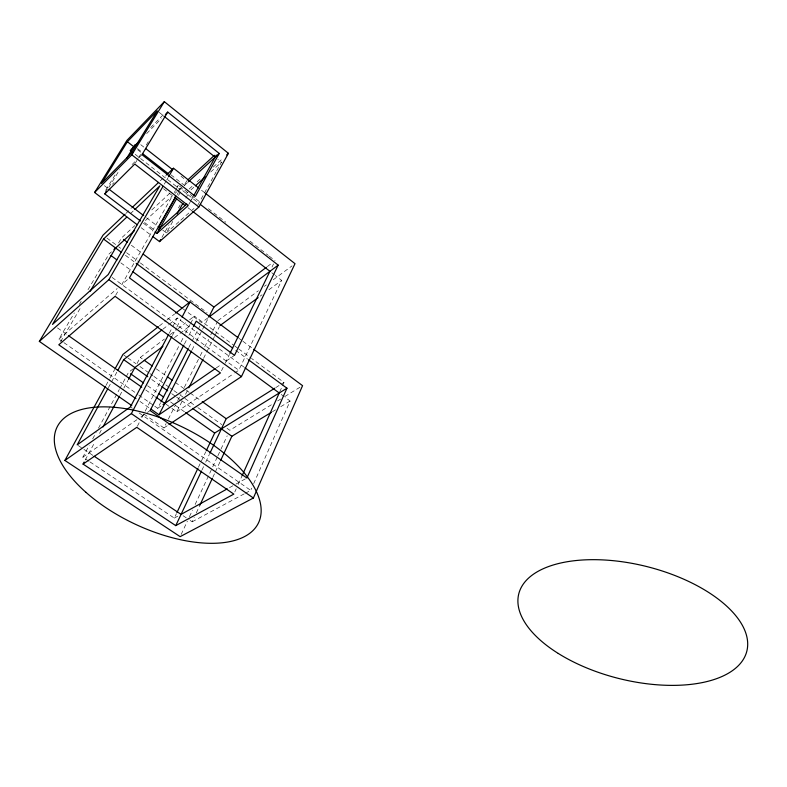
<?xml version="1.0" encoding="UTF-8"?>
<svg xmlns="http://www.w3.org/2000/svg" width="787" height="787" viewBox="0 0 787 787"><rect width="100%" height="100%" fill="white"/><g stroke="black" fill="none" stroke-linecap="round" stroke-linejoin="round"><path stroke-width="0.59" stroke-dasharray="3.94 2.95" d="M245.387 493.233L250.709 490.37L251.692 488.137M253.67 483.671L290.118 401.016L285.169 397.376M234.792 491.973L236.228 488.757M238.156 484.477L242.13 475.633M279.7 391.946L282.08 386.663M282.553 385.6L283.979 382.433L251.496 358.39M190.149 520.453L192.176 521.801L194.232 517.354M196.297 512.917L199.908 505.136M212.795 477.365L214.861 472.918M215.372 471.816L220.016 461.812M181.167 534.432L187.375 521.132M189.441 516.705L192.549 510.055M195.127 504.516L212.205 467.95M212.716 466.839L217.369 456.863M217.891 455.762L220.478 450.213M220.99 449.111L227.197 435.811M202.023 469.947L203.597 466.612M205.692 462.176L209.362 454.394M89.954 461.91L174.311 518.102L176.406 513.685M198.413 467.291L205.751 451.827M234.703 372.969L238.776 370.244L281.667 280.408L275.352 275.509M221.491 370.785L224.649 364.292M225.18 363.21L229.43 354.484M271.997 267.078L273.551 263.901M171.812 408.286L176.8 411.798L182.259 400.888M185.535 394.336L187.719 389.978M203.567 358.331L214.487 336.511M215.038 335.419L219.406 326.694M143.824 413.972L163.922 427.931L166.126 423.554M168.329 419.176L175.481 404.951M177.685 400.573L180.99 394.012M184.296 387.44L199.711 356.806M200.262 355.714L202.466 351.336M204.669 346.959L208.525 339.295M210.729 334.928L212.382 331.642M212.933 330.55L217.34 321.794M192.048 349.959L195.943 342.325M196.494 341.233L202.052 330.333M202.603 329.241L208.722 317.25M154.724 406.19L157.715 408.286L160.489 402.865M188.821 347.539L191.605 342.109M192.156 341.027L199.937 325.838M184.424 344.047L186.667 339.679M188.919 335.321L192.854 327.687M137.351 426.259L139.565 421.98M141.778 417.7L144.572 412.309M145.133 411.227L180.538 342.906M181.099 341.814L185.034 334.229M185.594 333.147L190.06 324.529M190.602 323.487L194.419 316.128L233.778 345.267M172.353 335.528L176.347 327.933M176.918 326.851L180.902 319.256M169.274 333.216L172.137 327.795M172.707 326.713L177.282 318.037L243.911 367.037M85.252 459.992L94.883 442.048M99.516 433.411L101.257 430.174M119.791 395.635L123.274 389.152M123.854 388.07L127.907 380.514M137.027 363.525L140.283 357.455L164.453 339M88.941 461.231L82.842 457.168L89.206 445.353M92.679 438.91L96.152 432.466M98.464 428.177L119.29 389.516M119.87 388.444L125.654 377.711M126.235 376.629L128.547 372.34L133.957 368.247M108.37 387.696L117.194 371.513M105.93 385.492L109.442 379.068M110.032 377.996L114.725 369.428M197.793 205.112L216.13 171.871M216.72 170.799L221.462 162.22L217.861 159.338M188.713 204.63L190.769 200.951M193.071 196.819L191.28 200.036L195.343 196.386M161.896 237.418L168.998 224.797M178.462 207.975L180.243 204.817M186.155 194.3L187.345 192.205M162.722 230.109L166.352 232.873L172.865 221.285M185.88 198.098L188.841 192.835M178.511 195.392L182.092 189.077M186.785 180.803L183.883 185.919L187.454 182.633M178.354 191.841L180.174 188.654L198.422 202.898M177.134 194.625L178.324 192.53M115.64 295.332L119.004 289.439M163.46 188.693L172.501 195.707L121.808 284.52L129.442 277.89M174.291 192.569L175.481 190.474M176.081 189.431L177.872 186.293M164.286 184.158L166.126 180.971M166.746 179.918L167.975 177.793M60.589 341.706L80.294 308.16M118.571 242.957L121.532 237.91L134.872 225.564M62.901 341.932L58.907 339.138L74.371 312.882M79.32 304.48L81.169 301.332M87.977 289.783L108.999 254.073L111.479 251.801M135.305 163.125L136.968 160.391M138.709 157.528L140.588 154.419M146.244 145.093L148.753 140.952M105.812 190.041L115.423 174.399M108.763 187.483L119.673 169.717M150.632 127.602L164.375 113.564M146.657 133.593L161.256 118.709M105.251 191.408L107.406 189.254M112.403 184.247L114.115 182.535M132.088 164.562L138.079 158.561M138.856 157.784L141.975 154.665M125.94 213.405L131.222 208.388M160.302 180.784L165.585 175.767M130.357 213.73L133.928 210.345M151.783 209.932L171.35 191.831M176.681 186.893L178.462 185.25M145.408 220.606L172.501 195.707M175.058 193.356L176.76 191.782M177.616 191.005L180.174 188.654M181.62 187.995L180.115 189.372L134.006 153.406M189.116 189.047L192.687 185.801M197.153 181.738L200.724 178.482M213.228 167.11L223.055 158.177M190.926 189.913L194.517 186.657M210.68 171.999L221.462 162.22M166.352 232.873L169.943 229.706M170.848 228.909L179.83 220.98M180.725 220.183L195.993 206.696M58.907 339.138L117.184 288.534M159.348 325.926L166.057 320.673M167.011 319.916L174.675 313.915M162.919 329.182L168.664 324.726M169.618 323.978L177.282 318.037M170.248 334.573L177.016 329.409M177.98 328.671L185.712 322.768M189.578 319.817L194.419 316.128M267.324 266.606L272.184 262.937M174.478 337.603L188.969 326.635M207.827 317.918L201.6 322.591L186.824 311.652M217.891 320.702L258.421 290.728M264.363 286.35L266.34 284.884M273.256 279.769L292.046 265.878M260.113 296.187L262.071 294.751M268.928 289.734L281.667 280.408M82.842 457.168L136.908 419.707M140.893 416.943L146.51 413.057M147.415 412.427L150.13 410.548M157.715 408.286L161.276 405.836M216.169 367.991L221.196 364.519M226.233 361.046L234.516 355.34M176.8 411.798L233.69 373.648M163.922 427.931L168.005 425.226M275.725 387.607L283.979 382.433M271.377 404.784L229.784 430.273L226.794 428.148M277.614 400.957L280.733 399.048M284.894 396.491L300.486 386.938M272.44 411.719L275.558 409.83M280.752 406.682L290.118 401.016M174.311 518.102L178.167 515.967M229.44 487.674L234.821 484.703M235.893 484.113L246.911 478.024M192.176 521.801L244.324 493.803M78.179 445.54L93.181 455.575M183.086 515.721L189.146 519.774M130.406 406.899L132.324 408.237M139.043 412.9L250.709 490.37M63.895 342.63L137.755 394.317M138.748 395.015L153.721 405.492M139.988 401.459L150.012 408.463M57.481 327.904L67.426 334.898M145.752 389.968L154.783 396.323M165.821 404.085L170.809 407.587M147.572 385.748L157.587 392.811M170.602 401.98L174.606 404.803M175.609 405.512L184.62 411.867M123.923 355.144L126.923 357.268M127.927 357.977L135.915 363.653M139.909 366.486L148.891 372.861M149.894 373.569L152.894 375.694M153.888 376.412L164.876 384.204M165.87 384.912L168.871 387.037M169.864 387.745L172.865 389.87M173.858 390.578L178.856 394.13M179.849 394.838L183.853 397.671M184.847 398.379L196.829 406.879M197.832 407.597L221.796 424.606M151.773 379.541L160.725 385.886M171.664 393.628L175.649 396.451M176.642 397.15L180.617 399.973M181.62 400.672L191.566 407.725M140.283 357.455L142.28 358.882M156.269 368.847L166.264 375.97M175.255 382.374L189.234 392.349M190.238 393.057L201.226 400.898M112.098 277.408L238.776 370.244M281.205 394.464L284.176 396.648M120.824 262.819L131.665 270.836M182.889 308.74L185.84 310.924M235.677 350.304L247.511 359.049M234.762 345.995L237.723 348.188M238.707 348.916L250.512 357.652M106.953 238.077L117.755 246.124M118.739 246.852L120.696 248.318M126.589 252.706L139.348 262.209M140.332 262.937L207.089 312.655M238.943 338.321L241.884 340.505M242.858 341.233L252.647 348.523M125.408 255.293L135.207 262.583M131.36 245.259L141.188 252.617M141.119 227.689L151.783 235.756M144.533 222.505L154.291 229.922M143.411 223.203L154.026 231.26M104.346 185.653L108.124 188.526M146.549 217.792L157.115 225.839M187.936 207.679L191.792 210.67M271.741 272.705L274.447 274.811M137.636 149.737L141.483 152.757M179.436 186.007L199.721 201.856M208.417 208.653L225.81 222.239M249.971 241.107L268.328 255.441M269.292 256.198L275.096 260.733M140.725 144.66L144.572 147.671M181.02 176.288L183.902 178.551M137.469 148.615L141.286 151.616M170.946 174.822L187.208 187.552M201.482 190.208L204.374 192.481M159.161 112.334L162.899 115.325"/><path stroke-width="1.18" d="M105.34 386.565L64.888 460.454L180.134 536.645L253.375 498.014L302.562 385.66L253.63 349.251M248.495 359.777L286.96 388.207L246.911 478.024L150.13 410.548L183.863 345.129M242.13 475.633L279.228 393.008L244.895 367.755M199.908 505.136L212.283 478.476M220.527 460.7L231.87 436.264L271.397 412.349M84.16 462.028L83.058 464.074L175.757 525.627L201.502 471.059M209.883 453.292L226.203 418.694L274.693 388.257M176.927 512.583L197.891 468.393M206.273 450.715L214.654 433.047L286.96 388.207M169.018 424.557L241.452 376.609L295.007 263.684L205.338 193.238M200.351 204.404L278.175 265.13L234.516 355.34L129.442 277.89L175.944 196.091M229.961 353.393L269.941 271.308L192.756 211.428M188.811 387.794L203.016 359.423M151.015 409.161L159.033 414.759L191.497 351.041M208.722 317.25L213.916 307.048L266.35 267.344M161.05 401.773L188.27 348.621M193.415 326.595L196.229 321.145L232.716 348.12M64.888 460.454L131.36 413.608L171.792 336.61M182.043 317.092L190.011 301.913L237.969 337.593M168.703 334.298L130.406 406.899L77.185 444.871L107.78 388.778M102.999 426.928L119.211 396.707M128.488 379.442L134.852 367.568L162.879 346.369M117.784 370.431L123.667 359.649L161.965 329.93M115.305 368.355L122.929 354.435L158.384 326.674M152.747 236.494L159.535 241.629L198.836 207.04L228.407 153.308L164.326 101.671L126.943 140.381L94.607 192.49L137.243 224.757M219.229 153.445L195.343 196.386L141.975 154.665L167.739 112.088L219.229 153.445L188.349 181.817M193.671 195.747L216.327 155.108M159.535 241.629L160.715 239.523M177.006 213.907L182.928 203.371M154.99 231.988L156.918 233.454L176.711 198.55M158.63 227.197L175.944 196.73M131.773 405.6L39.35 341.41L108.891 279.651L163.057 186.283M168.595 176.731L173.514 168.241L198.59 187.936M90.2 291.269L115.6 248.003M126.776 217.104L103.54 239.032L52.522 324.411L108.222 274.555L159.85 185.88L134.823 209.509M39.35 341.41L103.028 235.156L125.054 214.241M94.607 192.49L131.813 154.823L164.326 101.671M140.519 221.009L104.819 193.917L106.471 191.221M126.727 158.217L135.03 144.69M127.396 141.729L101.513 183.489L131.291 153.278L157.292 110.839L127.396 141.729L133.78 146.726M130.888 149.668L139.791 140.598M165.398 114.479L167.739 112.088M104.819 193.917L134.754 164.04L188.201 205.555L156.918 233.454M132.108 207.552L158.541 182.466M166.47 174.93L173.514 168.241M187.67 179.987L214.487 155.285M113.958 249.518L134.567 230.571M226.626 154.931L228.407 153.308M195.412 185.84L205.289 176.878M158.492 229.381L186.804 204.03M175.639 313.167L190.011 301.913M209.696 316.522L278.175 265.13M219.957 325.602L258.156 297.624M163.047 404.607L215.156 368.68M83.058 464.074L136.79 427.321L233.828 494.118L175.757 525.627M159.033 414.759L220.439 372.949L115.079 296.315L58.779 344.795L135.974 398.665M227.295 488.855L181.069 514.373L94.204 456.253M131.36 413.608L253.375 498.014M68.43 335.606L141.729 387.145M155.787 397.032L164.827 403.377M130.553 373.746L143.568 382.925M158.59 393.51L163.588 397.042M185.614 412.575L214.654 433.047M123.667 359.649L147.789 376.727M161.719 386.584L167.69 390.814M192.559 408.423L231.87 436.264M144.277 360.298L152.275 365.994M167.257 376.678L172.255 380.239M202.22 401.606L226.203 418.694M108.891 279.651L241.452 376.609M110.977 255.529L116.889 259.907M132.649 271.564L181.895 308.012M103.54 239.032L121.483 252.381M136.19 263.311L189.116 302.67M123.5 239.376L127.425 242.317M143.155 254.093L213.916 307.048M109.088 189.264L143.667 215.599M158.079 226.567L159.997 228.033M174.429 197.203L185.043 205.437M131.813 154.823L198.836 207.04M142.447 153.504L168.467 173.858M130.17 150.406L133.052 152.658M145.526 148.428L172.392 169.51M163.834 116.073L215.166 157.184M85.95 492.337A111.528 54.018 25.3 0 0 258.097 523.66A111.528 54.018 25.3 0 0 129.098 409.279A111.528 54.018 25.3 0 0 85.95 492.337M558.239 653.436A117.578 57.687 14.1 0 0 745.81 654.41A117.578 57.687 14.1 0 0 594.392 559.675A117.578 57.687 14.1 0 0 558.239 653.436"/></g></svg>
